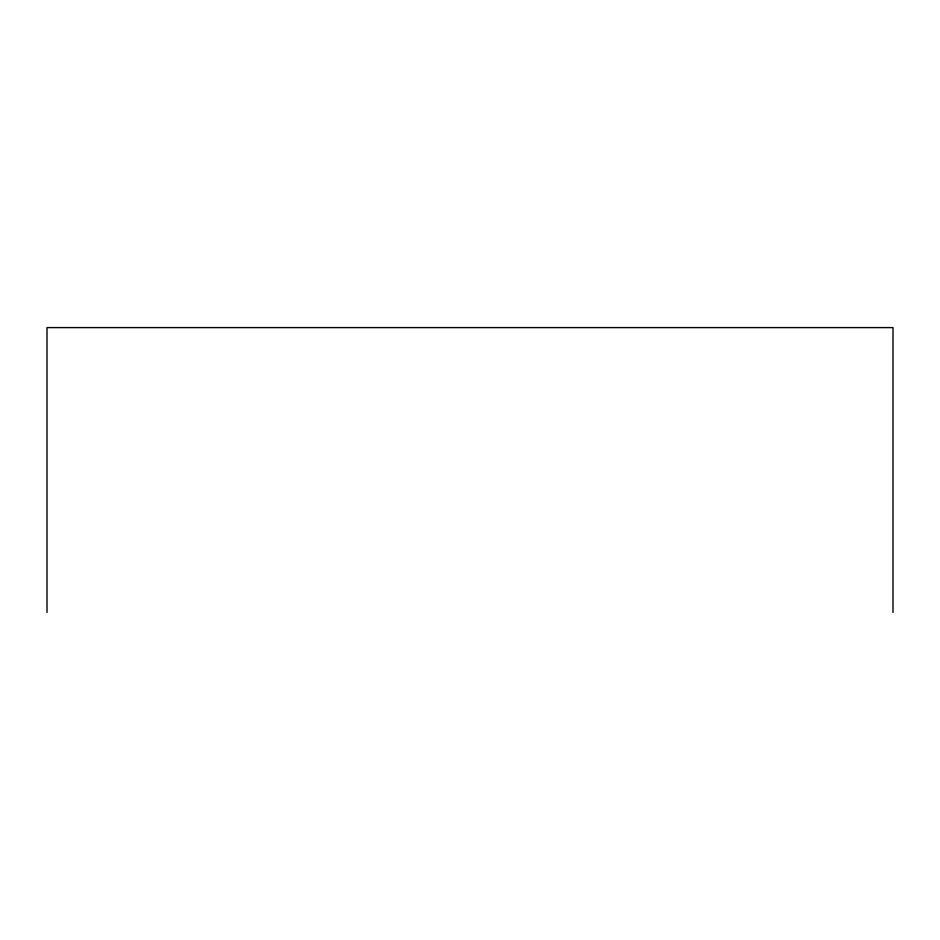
<?xml version="1.0" encoding="UTF-8"?>
<svg xmlns="http://www.w3.org/2000/svg" width="940" height="940" viewBox="0 0 940 940"><rect width="100%" height="100%" fill="white"/><g stroke="black" fill="none" stroke-linecap="round" stroke-linejoin="round"><path stroke-width="1.41" d="M893 612.41L893 327.59L47 327.59L47 612.41"/></g></svg>
